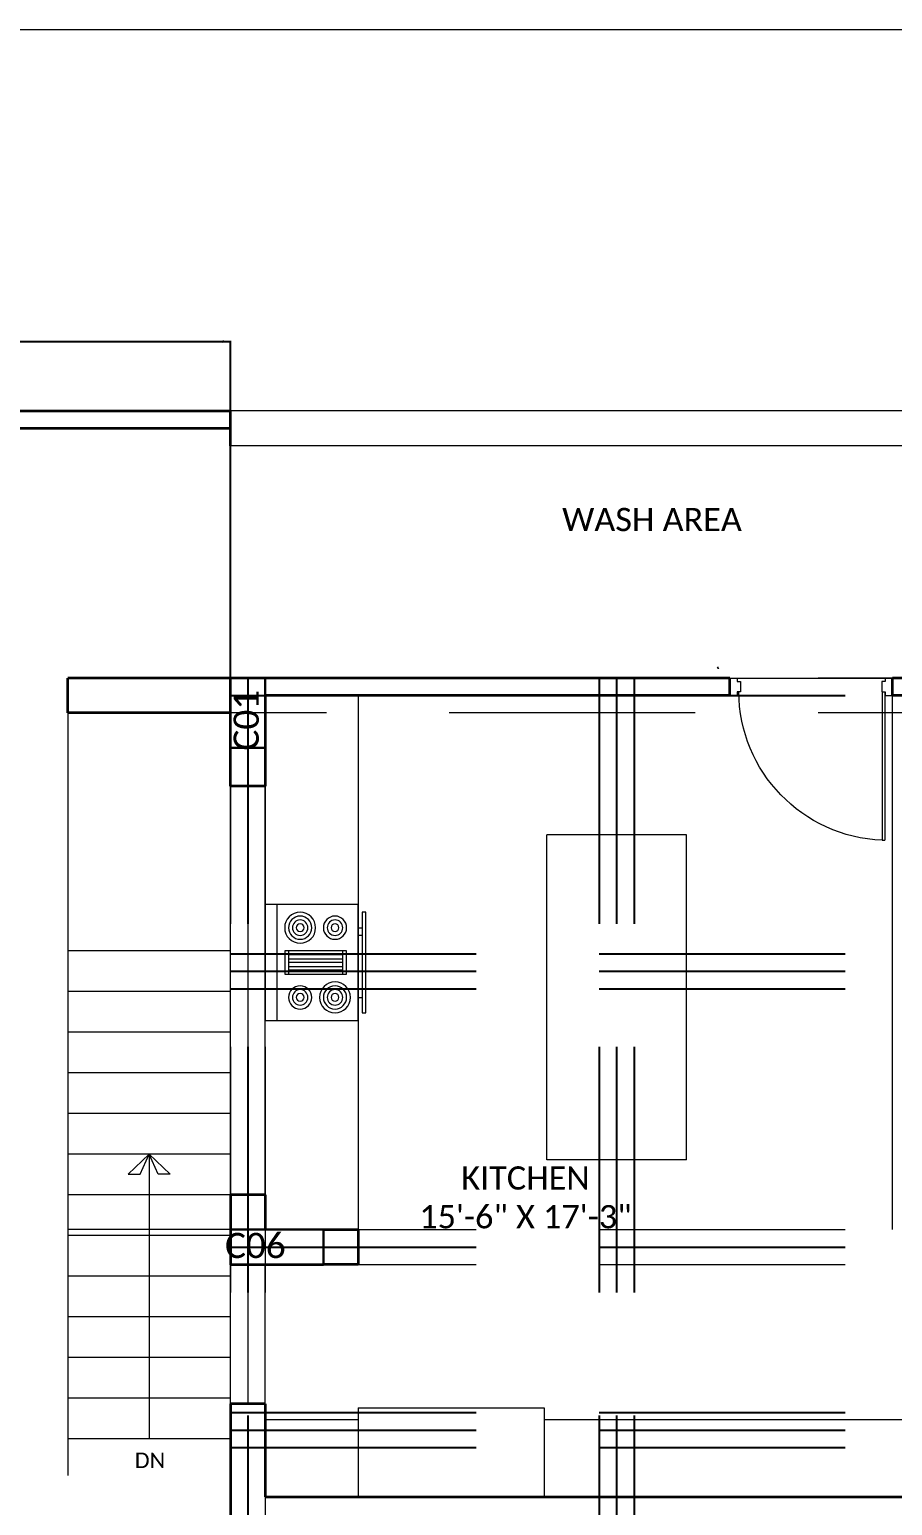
# Model space of a CAD drawing. Header units: inches. Extents: x -315739 to 560314, y 0 to 7836.
# Drawn here: x 314962.7 to 315185.6, y 6132.4 to 6513.6 of the extents above; entities that cross this region are included whole.
import ezdxf

# ---------------------------------------------------------------- set-up
doc = ezdxf.new("R2010")
doc.units = ezdxf.units.IN
doc.header["$LTSCALE"] = 5
doc.header["$MEASUREMENT"] = 0
doc.linetypes.add('DASHED', pattern=[19.05, 12.7, -6.35])
doc.layers.get('0').update_dxf_attribs({"linetype": 'CONTINUOUS', "lineweight": 0})
for name, color, linetype, lineweight in [('ANGLE SUPPORT', 7, 'CONTINUOUS', 30), ('AUTO', 252, 'CONTINUOUS', 5), ('BEAM', 1, 'DASHED', 9), ('COLUMN912', 7, 'CONTINUOUS', 30), ('DI02', 5, 'CONTINUOUS', 5), ('DOOR', 7, 'CONTINUOUS', 9), ('false ceilng', 250, 'CONTINUOUS', 5), ('FORMAT', 7, 'CONTINUOUS', 9), ('FUR', 32, 'CONTINUOUS', 18), ('PROJECTION', 7, 'DASHED', 20), ('STAIR', 6, 'CONTINUOUS', 9), ('TC', 7, 'CONTINUOUS', 5), ('TEXT', 7, 'CONTINUOUS', 15), ('WALL', 7, 'CONTINUOUS', 35), ('WINDOW', 1, 'CONTINUOUS', 20)]:
    doc.layers.add(name, color=color, linetype=linetype, lineweight=lineweight)
doc.layers.add('CenterLines', color=7, linetype='DASHED')
doc.layers.add('COLUMN H', color=253, linetype='CONTINUOUS', lineweight=5, true_color=0xb0b0b0)
doc.styles.add('calibri', font='calibri')
doc.dimstyles.get("Standard").update_dxf_attribs({"dimtxt": 2, "dimasz": 2, "dimexe": 0.18, "dimexo": 0.0625, "dimgap": 1, "dimtad": 0, "dimtih": 1, "dimtoh": 1, "dimdec": 1, "dimzin": 0, "dimdsep": 46, "dimlunit": 4, "dimcen": 0.09, "dimclrd": 5, "dimclre": 5, "dimclrt": 5, "dimadec": 0, "dimazin": 0, "dimtfac": 1, "dimtdec": 4, "dimtofl": 0, "dimtmove": 0, "dimatfit": 3, "dimfxl": 0.25, "dimtolj": 1, "dimtzin": 0, "dimarcsym": 0})

# ---------------------------------------------------------------- blocks, each defined once
blk = doc.blocks.new('Range-Oven - 30 in top')
for p, q in [((0, -3), (30, -3)), ((12, -6), (18, -6)), ((13, -20), (13, -6)), ((14, -6), (14, -20)), ((15, -20), (15, -6)), ((16, -6), (16, -20)), ((17, -20), (17, -6)), ((18, -20), (12, -20)), ((6, -24), (6, -25)), ((8, -25), (8, -24)), ((22, -25), (22, -24)), ((24, -24), (24, -25))]:
    blk.add_line(p, q)
for points in [[(0, -24), (0, 0), (30, 0), (30, -24)], [(12, -21), (12, -5), (18, -5), (18, -21)], [(2, -26), (2, -25), (28, -25), (28, -26)]]:
    blk.add_lwpolyline(points, close=True)
for centre, radius in [((6, -9), 4), ((6, -9), 3), ((6, -9), 2), ((24, -9), 3), ((24, -9), 2), ((6, -9), 1), ((24, -9), 1), ((6, -18), 3), ((24, -18), 4), ((24, -18), 3), ((6, -18), 2), ((6, -18), 1), ((24, -18), 2), ((24, -18), 1)]:
    blk.add_circle(centre, radius)
blk = doc.blocks.new('A$C04F40293')
at = {"layer": 'DOOR', "color": 0, "lineweight": 9}
for p, q in [((39.33, 3.58), (39.33, 41.92)), ((39.33, 41.92), (40.02, 41.92)), ((40.02, 3.58), (40.02, 41.92)), ((0, 0), (42, 0))]:
    blk.add_line(p, q, dxfattribs=at)
at = {"layer": 'DOOR', "color": 0}
for p, q in [((1.85, 4.5), (0, 4.5)), ((0, 0), (0, 4.5)), ((1.85, 3.58), (1.85, 4.5)), ((40.15, 3.58), (40.15, 4.5)), ((40.15, 4.5), (42, 4.5)), ((42, 4.5), (42, 0)), ((2.77, 3.58), (1.85, 3.58)), ((1.85, 0), (1.85, 0.92)), ((1.85, 0.92), (2.77, 0.92)), ((2.77, 0.92), (2.77, 3.58)), ((39.23, 0.92), (39.23, 3.58)), ((39.23, 3.58), (40.15, 3.58)), ((40.15, 0.92), (39.23, 0.92)), ((40.15, 0), (40.15, 0.92)), ((0, 0), (1.85, 0)), ((42, 0), (40.15, 0))]:
    blk.add_line(p, q, dxfattribs=at)
at = {"layer": 'DOOR', "color": 0, "lineweight": 9}
blk.add_arc((40.91, 3.35), 38.6, 92.3483, 179.6623, dxfattribs=at)
blk = doc.blocks.new('*D1')
at = {"layer": 'DI02', "color": 5, "linetype": 'ByBlock', "lineweight": -2}
for p, q in [((314798.13, 6339.97), (314798.13, 6433.19)), ((314798.13, 6433.01), (314900.32, 6433.01)), ((314912.43, 6433.01), (315014.63, 6433.01)), ((315014.63, 6318.97), (315014.63, 6433.19))]:
    blk.add_line(p, q, dxfattribs=at)
for points in [[(314798.13, 6433.01), (314800.13, 6433.34), (314800.13, 6432.68)], [(315014.63, 6433.01), (315012.63, 6432.68), (315012.63, 6433.34)]]:
    blk.add_solid(points, dxfattribs=at)
at = {"layer": 'DI02', "color": 5, "linetype": 'CONTINUOUS', "lineweight": -2, "insert": (314906.38, 6433.01), "char_height": 2, "width": 10.1111, "attachment_point": 5}
blk.add_mtext('18\'-1/2"', dxfattribs=at)
blk = doc.blocks.new('*X102')
at = {"color": 0}
for p, q in [((113.6, 341.5), (113.7, 341.6)), ((113.7, 341.4), (114.3, 342)), ((113.8, 341.4), (114.3, 341.8)), ((113.9, 341.3), (114.3, 341.7)), ((114, 341.2), (114.3, 341.5)), ((114.1, 341.1), (114.3, 341.3)), ((114.2, 341), (114.3, 341.1)), ((114.3, 340.9), (114.3, 340.9))]:
    blk.add_line(p, q, dxfattribs=at)
blk = doc.blocks.new('YTYTY')
at = {"layer": 'ANGLE SUPPORT'}
for p, q in [((6071, 111598), (6072, 111599)), ((6071, 111597), (6071, 111598)), ((6072, 111606), (6074, 111608)), ((6072, 111599), (6072, 111606)), ((6086, 111599), (6072, 111599)), ((6085, 111608), (6074, 111608)), ((6075, 111619), (6077, 111621)), ((6075, 111619), (6075, 111608)), ((6076, 111572), (6076, 111582)), ((6081, 111621), (6077, 111621)), ((6077, 111599), (6077, 111605)), ((6083, 111619), (6081, 111621)), ((6081, 111605), (6081, 111599)), ((6083, 111619), (6083, 111608)), ((6083, 111572), (6083, 111582)), ((6086, 111606), (6085, 111608)), ((6086, 111599), (6086, 111606)), ((6087, 111598), (6086, 111599)), ((6087, 111597), (6087, 111598)), ((6099, 111606), (6101, 111608)), ((6099, 111599), (6099, 111606)), ((6099, 111599), (6114, 111599)), ((6099, 111598), (6099, 111599)), ((6099, 111597), (6099, 111598)), ((6101, 111608), (6112, 111608)), ((6103, 111619), (6104, 111621)), ((6103, 111619), (6103, 111608)), ((6103, 111572), (6103, 111582)), ((6104, 111621), (6109, 111621)), ((6104, 111605), (6104, 111599)), ((6110, 111619), (6109, 111621)), ((6109, 111599), (6109, 111605)), ((6110, 111619), (6110, 111608)), ((6110, 111572), (6110, 111582)), ((6114, 111606), (6112, 111608)), ((6114, 111599), (6114, 111606)), ((6114, 111598), (6114, 111599)), ((6114, 111597), (6114, 111598))]:
    blk.add_line(p, q, dxfattribs=at)
for centre, radius, start, end in [((6080, 111620), 5.88, 217.8259, 256.7878), ((6079, 111619), 7.46, 237.8401, 259.057), ((6072, 111603), 5.36, 15.7923, 59.2561), ((6080, 111623), 5.9, 216.9055, 256.8201), ((6086, 111565), 14.4, 100.4454, 134.0721), ((6086, 111560), 14.4, 100.4454, 134.0721), ((6093, 111572), 17.3, 180, 0), ((6082, 111604), 4.59, 125.4061, 172.7073), ((6081, 111622), 3.08, 204.835, 250.1048), ((6071, 111604), 10.9, 21.2252, 49.0426), ((6082, 111628), 7.46, 248.1121, 259.057), ((6071, 111605), 14, 32.862, 55.7036), ((6071, 111602), 13.9, 30.4056, 55.5622), ((6076, 111603), 5.36, 15.7923, 59.5399), ((6072, 111605), 15.8, 45.5118, 58.8099), ((6073, 111607), 15.8, 49.0723, 58.8099), ((6087, 111603), 5.36, 120.7439, 164.2077), ((6093, 111572), 9.9, 180, 0), ((6099, 111603), 5.36, 15.7923, 59.2561), ((6113, 111607), 15.8, 121.1901, 130.9277), ((6114, 111605), 15.8, 121.1901, 134.4882), ((6115, 111605), 14, 124.2964, 147.138), ((6115, 111602), 13.9, 124.4378, 149.5944), ((6100, 111565), 14.4, 45.9279, 79.5546), ((6100, 111560), 14.4, 45.9279, 79.5546), ((6109, 111603), 5.36, 120.4601, 164.2077), ((6104, 111628), 7.46, 280.943, 291.8879), ((6115, 111604), 10.9, 130.9574, 158.7748), ((6105, 111622), 3.08, 289.8952, 335.165), ((6105, 111623), 5.9, 283.1799, 323.0945), ((6106, 111620), 5.88, 283.2122, 322.1741), ((6104, 111604), 4.59, 7.2927, 54.5939), ((6106, 111619), 7.46, 280.943, 302.1599), ((6114, 111603), 5.36, 120.7439, 164.2077)]:
    blk.add_arc(centre, radius, start, end, dxfattribs=at)
at = {"layer": 'ANGLE SUPPORT', "xscale": 3.841952967066176, "yscale": 3.841952967066176, "rotation": 90}
for p in [(-4797, 111169), (-4792, 111169), (7389, 111169), (7393, 111169)]:
    blk.add_blockref('*X102', p, dxfattribs=at)

msp = doc.modelspace()

# ---------------------------------------------------------------- hatches: boundary and pattern name
at = {"layer": 'COLUMN H'}
h = msp.add_hatch(dxfattribs=at)
h.set_pattern_fill('AR-CONC', color=256, scale=0.25, style=0)
h.set_pattern_definition([])
h.paths.add_polyline_path([(315023.63, 6346.11), (315014.63, 6346.11), (315014.63, 6328.11), (315023.63, 6328.11)], flags=0)
h = msp.add_hatch(dxfattribs=at)
h.set_pattern_fill('AR-CONC', color=256, scale=0.25, style=0)
h.set_pattern_definition([])
h.paths.add_polyline_path([(315014.63, 6203.61), (315014.63, 6194.61), (315038.63, 6194.61), (315038.63, 6203.61)], flags=0)

# ---------------------------------------------------------------- linework, layer by layer
at = {"layer": 'BEAM'}
for p, q in [((315706.15, 6346.11), (315014.63, 6346.11)), ((315014.63, 6346.11), (315014.63, 5957.61)), ((315023.63, 6346.11), (315023.63, 5957.61)), ((315706.15, 6337.11), (315014.63, 6337.11)), ((315014.63, 6203.61), (315209.63, 6203.61)), ((315014.63, 6194.61), (315209.63, 6194.61))]:
    msp.add_line(p, q, dxfattribs=at)
at = {"layer": 'CenterLines'}
for p, q in [((315019.13, 6346.11), (315019.13, 5957.61)), ((315109.88, 6346.11), (315109.88, 5957.61)), ((315114.38, 6346.11), (315114.38, 5957.61)), ((315114.38, 6346.11), (315114.38, 5957.61)), ((315118.88, 6346.11), (315118.88, 5957.61)), ((315014.63, 6341.61), (315706.15, 6341.61)), ((315014.63, 6274.86), (315209.63, 6274.86)), ((315014.63, 6270.36), (315209.63, 6270.36)), ((315014.63, 6270.36), (315209.63, 6270.36)), ((315014.63, 6265.86), (315209.63, 6265.86)), ((315014.63, 6199.11), (315209.63, 6199.11)), ((315014.63, 6156.36), (315706.15, 6156.36)), ((315014.63, 6151.86), (315706.15, 6151.86)), ((315014.63, 6151.86), (315706.15, 6151.86)), ((315014.63, 6147.36), (315706.15, 6147.36))]:
    msp.add_line(p, q, dxfattribs=at)
at = {"layer": 'COLUMN912', "color": 7}
for points in [[(315023.63, 6346.11), (315014.63, 6346.11), (315014.63, 6328.11), (315023.63, 6328.11)], [(315014.63, 6203.61), (315014.63, 6194.61), (315038.63, 6194.61), (315038.63, 6203.61)]]:
    msp.add_lwpolyline(points, close=True, dxfattribs=at)
at = {"layer": 'false ceilng'}
msp.add_line((315143.63, 6346.11), (315185.63, 6346.11), dxfattribs=at)
at = {"layer": 'FORMAT'}
msp.add_lwpolyline([(314739.82, 6513.62), (316826.3, 6513.62), (316826.3, 5803.25), (314739.82, 5803.25)], close=True, dxfattribs=at)
at = {"layer": 'FUR'}
for p, q in [((315047.63, 6341.61), (315047.63, 6203.61)), ((315185.63, 6203.61), (315185.63, 6341.61)), ((315096.38, 6221.61), (315096.38, 6305.61)), ((315132.38, 6305.61), (315096.38, 6305.61)), ((315132.38, 6221.61), (315132.38, 6305.61)), ((315132.38, 6221.61), (315096.38, 6221.61)), ((315047.63, 6157.61), (315047.63, 6134.61)), ((315047.63, 6157.61), (315095.63, 6157.61)), ((315095.63, 6157.61), (315095.63, 6134.61)), ((315023.63, 6154.61), (315047.63, 6154.61)), ((315095.63, 6154.61), (315205.13, 6154.61))]:
    msp.add_line(p, q, dxfattribs=at)
at = {"layer": 'PROJECTION'}
for p, q in [((315014.63, 6346.11), (315014.63, 6415.11)), ((314972.63, 6203.61), (314972.63, 5948.61)), ((315014.63, 6203.61), (314972.63, 6203.61))]:
    msp.add_line(p, q, dxfattribs=at)
at = {"layer": 'STAIR', "linetype": 'CONTINUOUS'}
for p, q in [((314972.63, 6346.11), (314972.63, 6149.61)), ((315014.63, 6346.11), (314972.63, 6346.11)), ((315014.63, 6275.61), (314972.63, 6275.61)), ((315014.63, 6265.11), (314972.63, 6265.11)), ((315014.63, 6254.61), (314972.63, 6254.61)), ((315014.63, 6244.11), (314972.63, 6244.11)), ((315014.63, 6233.61), (314972.63, 6233.61)), ((315014.63, 6223.11), (314972.63, 6223.11)), ((315014.63, 6212.61), (314972.63, 6212.61)), ((315014.63, 6202.11), (314972.63, 6202.11)), ((315014.63, 6191.61), (314972.63, 6191.61)), ((315014.63, 6181.11), (314972.63, 6181.11)), ((315014.63, 6170.61), (314972.63, 6170.61)), ((315014.63, 6160.11), (314972.63, 6160.11)), ((315014.63, 6149.61), (314972.63, 6149.61))]:
    msp.add_line(p, q, dxfattribs=at)
for points in [[(314993.63, 6223.11), (314988.18, 6217.93), (314991.29, 6217.93), (314993.63, 6223.11)], [(314993.63, 6223.11), (314993.63, 6149.61)], [(314993.63, 6223.11), (314999.08, 6217.93), (314995.97, 6217.93), (314993.63, 6223.11)]]:
    msp.add_lwpolyline(points, dxfattribs=at)
at = {"layer": 'WALL'}
for p, q in [((314798.13, 6415.11), (315014.63, 6415.11)), ((315014.63, 6406.11), (315014.63, 6415.11)), ((314802.63, 6410.61), (315014.63, 6410.61)), ((314972.63, 6337.11), (314972.63, 6346.11)), ((315014.63, 6346.11), (314972.63, 6346.11)), ((315014.63, 6318.16), (315014.63, 6346.11)), ((315143.63, 6346.11), (315014.63, 6346.11)), ((315143.63, 6341.61), (315143.63, 6346.11)), ((315185.63, 6341.61), (315185.63, 6346.11)), ((315229.13, 6346.11), (315185.63, 6346.11)), ((315023.63, 6341.61), (315023.63, 6318.16)), ((315143.63, 6341.61), (315023.63, 6341.61)), ((315196.13, 6341.61), (315185.63, 6341.61)), ((315014.63, 6337.11), (314972.63, 6337.11)), ((315023.63, 6318.16), (315014.63, 6318.16)), ((315014.63, 6212.61), (315014.63, 6194.61)), ((315023.63, 6212.61), (315014.63, 6212.61)), ((315023.63, 6212.61), (315023.63, 6203.61)), ((315038.63, 6203.61), (315047.63, 6203.61)), ((315047.63, 6203.61), (315047.63, 6194.61)), ((315014.63, 6194.61), (315038.63, 6194.61)), ((315047.63, 6194.61), (315038.63, 6194.61)), ((315014.63, 6158.61), (315014.63, 5957.61)), ((315023.63, 6158.61), (315014.63, 6158.61)), ((315023.63, 6158.61), (315023.63, 6134.61)), ((315023.63, 6134.61), (315205.13, 6134.61))]:
    msp.add_line(p, q, dxfattribs=at)
at = {"layer": 'WALL', "color": 8, "lineweight": 9}
for p, q in [((315697.15, 6415.11), (315014.63, 6415.11)), ((315697.15, 6406.11), (315014.63, 6406.11))]:
    msp.add_line(p, q, dxfattribs=at)
at = {"layer": 'WINDOW', "linetype": 'CONTINUOUS'}
for p, q in [((315014.63, 6212.61), (315014.63, 6318.16)), ((315023.63, 6212.61), (315023.63, 6318.16)), ((315023.63, 6158.61), (315023.63, 6194.61))]:
    msp.add_line(p, q, dxfattribs=at)
for points in [[(315019.13, 6318.16), (315019.13, 6212.61)], [(315023.63, 6158.61), (315014.63, 6158.61), (315014.63, 6194.61)]]:
    msp.add_lwpolyline(points, dxfattribs=at)
at = {"layer": 'WINDOW', "linetype": 'DASHED'}
msp.add_lwpolyline([(315019.13, 6194.61), (315019.13, 6158.61)], dxfattribs=at)

# ---------------------------------------------------------------- block references
at = {"layer": 'ANGLE SUPPORT', "lineweight": 30, "xscale": -0.0363635679405495, "yscale": 0.0363635679405495, "rotation": 179.9999999999998}
msp.add_blockref('YTYTY', (315362.62, 10407.11), dxfattribs=at)
msp.add_blockref('YTYTY', (315362.62, 10407.11), dxfattribs=at)
at = {"layer": 'AUTO', "lineweight": 5, "xscale": -1, "rotation": 89.99999999999996}
msp.add_blockref('Range-Oven - 30 in top', (315023.63, 6287.61), dxfattribs=at)
at = {"layer": 'DOOR', "color": 7, "xscale": -1, "rotation": 180}
msp.add_blockref('A$C04F40293', (315143.63, 6346.11), dxfattribs=at)

# ---------------------------------------------------------------- texts
at = {"layer": 'TC', "insert": (315015.44, 6327.37), "char_height": 6.5, "width": 11.5556, "attachment_point": 1, "rotation": 90, "style": 'calibri'}
msp.add_mtext(' C01', dxfattribs=at)
at = {"layer": 'TC', "insert": (315013.22, 6202.78), "char_height": 6.5, "width": 13, "attachment_point": 1, "style": 'calibri'}
msp.add_mtext(' C06', dxfattribs=at)
at = {"layer": 'TEXT', "style": 'calibri'}
for s, insert, char_height, width, attachment_point in [('WASH AREA ', (315146.73, 6390.05), 6, 48.5, 3), ('DN', (314989.91, 6146.03), 4, 5.7778, 1)]:
    msp.add_mtext(s, dxfattribs=dict(at, insert=insert, char_height=char_height, width=width, attachment_point=attachment_point))
at = {"layer": 'TEXT', "color": 0, "lineweight": 5, "insert": (315060, 6219.96), "char_height": 6, "width": 61.6667, "attachment_point": 1, "style": 'calibri'}
msp.add_mtext('\\pxqc;KITCHEN\\P15\'-6" X 17\'-3"', dxfattribs=at)

# ---------------------------------------------------------------- dimensions: what is measured, and where the dimension line sits
at = {"layer": 'DI02'}
dim = msp.add_linear_dim(base=(315014.63, 6433.01), p1=(314798.13, 6339.91), p2=(315014.63, 6318.91), dimstyle='Standard', dxfattribs=at)
dim.commit()
dim.dimension.update_dxf_attribs({"geometry": '*D1', "text_midpoint": (314906.38, 6433.01)})

doc.saveas('drawing.dxf')
